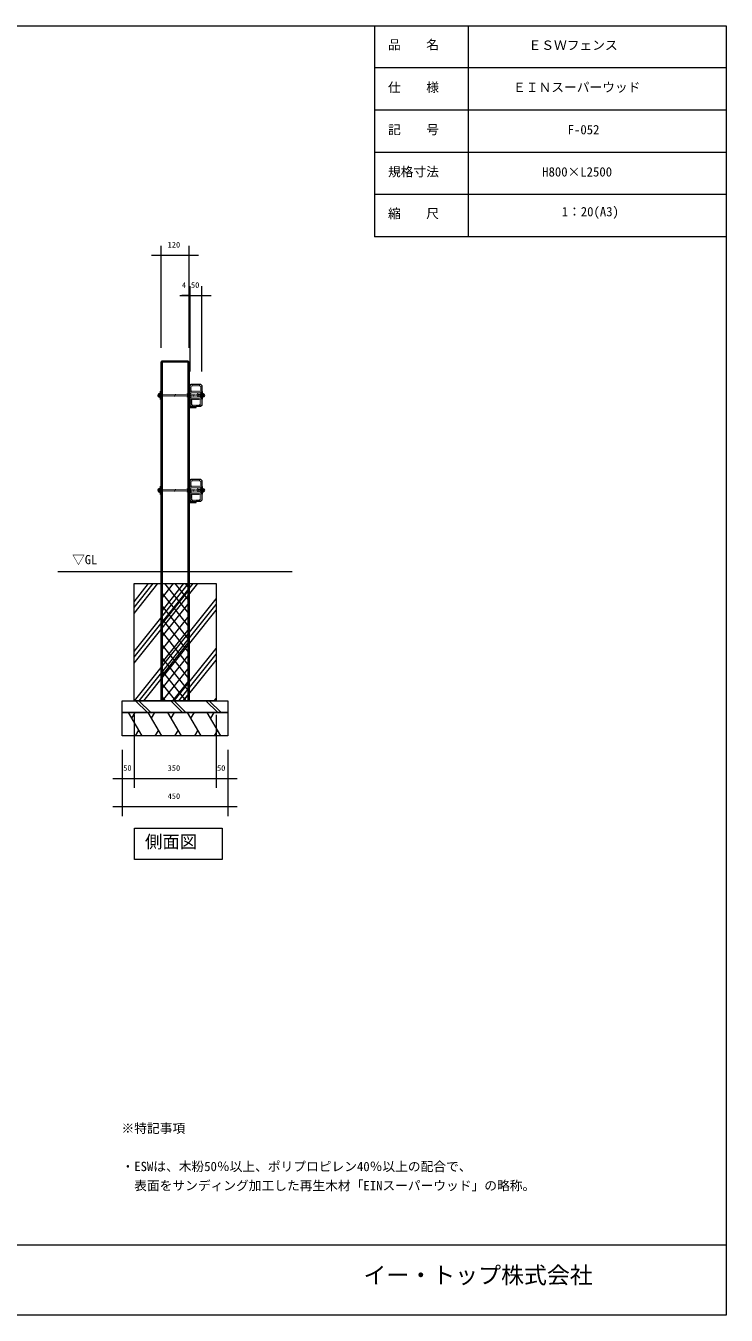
# Model space of a CAD drawing. Units: millimetres, scale not verified. Extents: x -3900 to 3900, y -2750 to 2750.
# Drawn here: x 913 to 3900, y -2750 to 2750 of the extents above; entities that cross this region are included whole.
import ezdxf
from ezdxf.enums import TextEntityAlignment as Align

# ---------------------------------------------------------------- set-up
doc = ezdxf.new("R2010")
doc.units = ezdxf.units.MM
doc.header["$LTSCALE"] = 20
doc.linetypes.add('USER5', pattern=[0.208282, 0.069427, -0.138855])
doc.layers.add('0-1_IMPORTED', color=30, linetype='Continuous', lineweight=18)
doc.styles.add('ＭＳ ゴシック', font='')
doc.styles.get('ＭＳ ゴシック').set_extended_font_data('MS Gothic')

msp = doc.modelspace()

# ---------------------------------------------------------------- linework, layer by layer
at = {"layer": '0-1_IMPORTED'}
for p, q in [((2400, 2750), (2400, 1850)), ((2800, 2750), (2800, 1850)), ((3900, 2570), (2400, 2570)), ((3900, 2390), (2400, 2390)), ((3900, 2210), (2400, 2210)), ((3900, 2030), (2400, 2030)), ((3900, 1850), (2400, 1850)), ((1494.5, 1321.04), (1494.5, -128.96)), ((1604.5, 1321.04), (1604.5, -128.96)), ((1489.5, 1316.04), (1609.5, 1316.04)), ((1483, 1180.69), (1483, 1166.39)), ((1483.71, 1173.54), (1487.29, 1173.54)), ((1602, 1177.28), (1607.5, 1177.28)), ((1602, 1169.8), (1607.5, 1169.8)), ((1613.5, 1163.54), (1609.5, 1167.54)), ((1613.5, 1163.54), (1613.5, 1183.54)), ((1669.29, 1173.54), (1665.71, 1173.54)), ((1670, 1167.53), (1670, 1179.55)), ((1483, 775.69), (1483, 761.39)), ((1602, 772.28), (1607.5, 772.28)), ((1613.5, 758.54), (1613.5, 778.54)), ((1670, 762.53), (1670, 774.55)), ((1483.71, 768.54), (1487.29, 768.54)), ((1602, 764.8), (1607.5, 764.8)), ((1613.5, 758.54), (1609.5, 762.54)), ((1669.29, 768.54), (1665.71, 768.54)), ((2049.5, 421.04), (1049.5, 421.04)), ((1374.5, 243.67), (1476.39, 371.04)), ((1374.5, 31.54), (1646.1, 371.04)), ((1374.5, 268.42), (1456.59, 371.04)), ((1374.5, 56.29), (1626.3, 371.04)), ((1374.5, 293.17), (1436.79, 371.04)), ((1374.5, 81.04), (1606.5, 371.04)), ((1489.5, 359.76), (1498.52, 371.04)), ((1489.5, 304.52), (1542.72, 371.04)), ((1489.5, 249.27), (1586.91, 371.04)), ((1489.5, 194.03), (1609.5, 344.03)), ((1609.5, 186.11), (1489.5, 336.11)), ((1609.5, 241.35), (1505.75, 371.04)), ((1609.5, 296.59), (1549.94, 371.04)), ((1609.5, 351.83), (1594.14, 371.04)), ((1376.21, -128.96), (1724.5, 306.4)), ((1396, -128.96), (1724.5, 281.66)), ((1489.5, 138.79), (1609.5, 288.79)), ((1609.5, 130.86), (1489.5, 280.86)), ((1415.8, -128.96), (1724.5, 256.91)), ((1489.5, 83.55), (1609.5, 233.55)), ((1609.5, 75.62), (1489.5, 225.62)), ((1489.5, 28.3), (1609.5, 178.3)), ((1609.5, 20.38), (1489.5, 170.38)), ((1489.5, -26.94), (1609.5, 123.06)), ((1609.5, -34.86), (1489.5, 115.14)), ((1489.5, -82.18), (1609.5, 67.82)), ((1609.5, -90.11), (1489.5, 59.89)), ((1545.91, -128.96), (1724.5, 94.27)), ((1565.71, -128.96), (1724.5, 69.52)), ((1596.39, -128.96), (1489.5, 4.65)), ((1496.27, -128.96), (1609.5, 12.57)), ((1585.51, -128.96), (1724.5, 44.78)), ((1552.2, -128.96), (1489.5, -50.59)), ((1540.46, -128.96), (1609.5, -42.67)), ((1508, -128.96), (1489.5, -105.84)), ((1584.66, -128.96), (1609.5, -97.91)), ((1381.36, -128.96), (1431.36, -178.96)), ((1395.5, -128.96), (1445.5, -178.96)), ((1531.36, -128.96), (1581.36, -178.96)), ((1545.5, -128.96), (1595.5, -178.96)), ((1681.36, -128.96), (1731.36, -178.96)), ((1695.5, -128.96), (1745.5, -178.96)), ((1715.62, -128.96), (1724.5, -120.08)), ((1408.63, -278.96), (1350.89, -178.96)), ((1365.33, -203.96), (1379.76, -178.96)), ((1492.63, -278.96), (1434.89, -178.96)), ((1449.33, -203.96), (1463.76, -178.96)), ((1576.63, -278.96), (1518.89, -178.96)), ((1533.33, -203.96), (1547.76, -178.96)), ((1660.63, -278.96), (1602.89, -178.96)), ((1617.33, -203.96), (1631.76, -178.96)), ((1744.63, -278.96), (1686.89, -178.96)), ((1701.33, -203.96), (1715.76, -178.96)), ((1394.19, -253.96), (1379.76, -278.96)), ((1478.19, -253.96), (1463.76, -278.96)), ((1562.19, -253.96), (1547.76, -278.96)), ((1646.19, -253.96), (1631.76, -278.96)), ((1730.19, -253.96), (1715.76, -278.96)), ((-3900, -2450), (3900, -2450))]:
    msp.add_line(p, q, dxfattribs=at)
at = {"layer": '0-1_IMPORTED', "color": 1}
for p, q in [((1449.5, 1771), (1489.5, 1771)), ((1489.5, 1375.67), (1489.5, 1811)), ((1489.5, 1771), (1609.5, 1771)), ((1609.5, 1375.67), (1609.5, 1811)), ((1609.5, 1771), (1649.5, 1771)), ((1569.5, 1599), (1609.5, 1599)), ((1573.5, 1599), (1613.5, 1599)), ((1609.5, 1599), (1578.83, 1599)), ((1609.5, 1375.67), (1609.5, 1639)), ((1609.5, 1599), (1613.5, 1599)), ((1613.5, 1276.04), (1613.5, 1639)), ((1613.5, 1276.04), (1613.5, 1639)), ((1613.5, 1599), (1663.5, 1599)), ((1613.5, 1599), (1653.5, 1599)), ((1663.5, 1276.04), (1663.5, 1639)), ((1663.5, 1599), (1703.5, 1599)), ((1374.5, -188.96), (1374.5, -501)), ((1374.5, -188.96), (1374.5, -501)), ((1724.5, -188.96), (1724.5, -501)), ((1724.5, -188.96), (1724.5, -501)), ((1324.5, -338.96), (1324.5, -501)), ((1324.5, -338.96), (1324.5, -621)), ((1774.5, -338.96), (1774.5, -501)), ((1774.5, -338.96), (1774.5, -621)), ((1284.5, -461), (1324.5, -461)), ((1324.5, -461), (1374.5, -461)), ((1334.5, -461), (1374.5, -461)), ((1374.5, -461), (1414.5, -461)), ((1374.5, -461), (1724.5, -461)), ((1684.5, -461), (1724.5, -461)), ((1724.5, -461), (1764.5, -461)), ((1724.5, -461), (1774.5, -461)), ((1774.5, -461), (1814.5, -461)), ((1324.5, -581), (1284.5, -581)), ((1774.5, -581), (1324.5, -581)), ((1814.5, -581), (1774.5, -581))]:
    msp.add_line(p, q, dxfattribs=at)
at = {"layer": '0-1_IMPORTED', "linetype": 'USER5'}
for p, q in [((1645, 1181.54), (1645, 1165.54)), ((1645, 776.54), (1645, 760.54))]:
    msp.add_line(p, q, dxfattribs=at)
at = {"layer": '0-1_IMPORTED'}
for points in [[(-3900, 2750), (3900, 2750), (3900, -2750), (-3900, -2750)], [(1494.5, 1321.04), (1604.5, 1321.04), (1609.5, 1315.67), (1609.5, -128.96), (1489.5, -128.96), (1489.5, 1315.67)], [(1618.5, 1221.04), (1658.5, 1221.04), (1663.5, 1216.04), (1663.5, 1131.04), (1658.5, 1126.04), (1618.5, 1126.04), (1613.5, 1131.04), (1613.5, 1216.04)], [(1483, 1182.54), (1488, 1182.54), (1488, 1164.54), (1483, 1164.54)], [(1488, 1191.04), (1489.5, 1191.04), (1489.5, 1156.04), (1488, 1156.04)], [(1602, 1179.74), (1602.75, 1181.04), (1607.5, 1181.04), (1607.5, 1166.04), (1602.75, 1166.04), (1602, 1167.34)], [(1607.5, 1163.54), (1609.5, 1163.54), (1609.5, 1183.54), (1607.5, 1183.54)], [(1609.5, 1202.04), (1609.5, 1122.04), (1639.5, 1122.04), (1639.5, 1126.04), (1613.5, 1126.04), (1613.5, 1202.04)], [(1663.5, 1189.54), (1665, 1189.54), (1665, 1157.54), (1663.5, 1157.54)], [(1665, 1181.54), (1670, 1181.54), (1670, 1165.54), (1665, 1165.54)], [(1483, 777.54), (1488, 777.54), (1488, 759.54), (1483, 759.54)], [(1488, 786.04), (1489.5, 786.04), (1489.5, 751.04), (1488, 751.04)], [(1602, 774.74), (1602.75, 776.04), (1607.5, 776.04), (1607.5, 761.04), (1602.75, 761.04), (1602, 762.34)], [(1607.5, 758.54), (1609.5, 758.54), (1609.5, 778.54), (1607.5, 778.54)], [(1609.5, 797.04), (1609.5, 717.04), (1639.5, 717.04), (1639.5, 721.04), (1613.5, 721.04), (1613.5, 797.04)], [(1618.5, 816.04), (1658.5, 816.04), (1663.5, 811.04), (1663.5, 726.04), (1658.5, 721.04), (1618.5, 721.04), (1613.5, 726.04), (1613.5, 811.04)], [(1663.5, 784.54), (1665, 784.54), (1665, 752.54), (1663.5, 752.54)], [(1665, 776.54), (1670, 776.54), (1670, 760.54), (1665, 760.54)], [(1374.5, 371.04), (1724.5, 371.04), (1724.5, -128.96), (1374.5, -128.96)], [(1324.5, -128.96), (1774.5, -128.96), (1774.5, -178.96), (1324.5, -178.96)], [(1324.5, -178.96), (1774.5, -178.96), (1774.5, -278.96), (1324.5, -278.96)], [(1376.86, -672.64), (1750, -672.64), (1750, -806.53), (1376.86, -806.53)]]:
    msp.add_lwpolyline(points, close=True, dxfattribs=at)
at = {"layer": '0-1_IMPORTED', "linetype": 'USER5'}
for points in [[(1658.5, 1211.04), (1658.5, 1190.04), (1618.5, 1190.04), (1618.5, 1211.04), (1623.5, 1216.04), (1653.5, 1216.04)], [(1489.5, 1177), (1608.85, 1177), (1608.85, 1170.08), (1489.5, 1170.08)], [(1608.85, 1177.54), (1613.5, 1182.19), (1613.5, 1164.89), (1608.85, 1169.54)], [(1609.5, 1177.54), (1663.5, 1177.54), (1663.5, 1169.54), (1609.5, 1169.54)], [(1658.5, 1186.04), (1658.5, 1161.04), (1618.5, 1161.04), (1618.5, 1186.04)], [(1658.5, 1136.04), (1658.5, 1157.04), (1618.5, 1157.04), (1618.5, 1136.04), (1623.5, 1131.04), (1653.5, 1131.04)], [(1657.5, 1136.45), (1657.5, 1156.04), (1619.5, 1156.04), (1619.5, 1136.45), (1623.91, 1132.04), (1653.09, 1132.04)], [(1658, 1177.54), (1644.5, 1177.54), (1644.5, 1169.54), (1658, 1169.54)], [(1489.5, 772), (1608.85, 772), (1608.85, 765.08), (1489.5, 765.08)], [(1608.85, 772.54), (1613.5, 777.19), (1613.5, 759.89), (1608.85, 764.54)], [(1609.5, 772.54), (1663.5, 772.54), (1663.5, 764.54), (1609.5, 764.54)], [(1658.5, 806.04), (1658.5, 785.04), (1618.5, 785.04), (1618.5, 806.04), (1623.5, 811.04), (1653.5, 811.04)], [(1658.5, 781.04), (1658.5, 756.04), (1618.5, 756.04), (1618.5, 781.04)], [(1658, 772.54), (1644.5, 772.54), (1644.5, 764.54), (1658, 764.54)], [(1658.5, 731.04), (1658.5, 752.04), (1618.5, 752.04), (1618.5, 731.04), (1623.5, 726.04), (1653.5, 726.04)], [(1657.5, 731.45), (1657.5, 751.04), (1619.5, 751.04), (1619.5, 731.45), (1623.91, 727.04), (1653.09, 727.04)]]:
    msp.add_lwpolyline(points, close=True, dxfattribs=at)
at = {"layer": '0-1_IMPORTED'}
for points in [[(1613.5, 1183.54), (1609.5, 1179.54), (1609.5, 1167.54)], [(1613.5, 778.54), (1609.5, 774.54), (1609.5, 762.54)]]:
    msp.add_lwpolyline(points, dxfattribs=at)
for centre, radius, start, end in [((1483, 1173.54), 7.15, 90, 180), ((1483, 1173.54), 7.15, 180, 270), ((1670, 1173.54), 6.01, 360, 90), ((1670, 1173.54), 6.01, 270, 0), ((1483, 768.54), 7.15, 90, 180), ((1670, 768.54), 6.01, 360, 90), ((1483, 768.54), 7.15, 180, 270), ((1670, 768.54), 6.01, 270, 0)]:
    msp.add_arc(centre, radius, start, end, dxfattribs=at)
at = {"layer": '0-1_IMPORTED', "color": 1}
for points in [[(1489.5, 1771), (1509.5, 1772.75), (1509.5, 1769.25)], [(1609.5, 1771), (1589.5, 1769.25), (1589.5, 1772.75)], [(1613.5, 1599), (1593.5, 1597.25), (1593.5, 1600.75)], [(1609.5, 1599), (1629.5, 1600.75), (1629.5, 1597.25)], [(1613.5, 1599), (1633.5, 1600.75), (1633.5, 1597.25)], [(1663.5, 1599), (1643.5, 1597.25), (1643.5, 1600.75)], [(1324.5, -461), (1344.5, -459.25), (1344.5, -462.75)], [(1374.5, -461), (1354.5, -462.75), (1354.5, -459.25)], [(1374.5, -461), (1394.5, -459.25), (1394.5, -462.75)], [(1724.5, -461), (1704.5, -462.75), (1704.5, -459.25)], [(1724.5, -461), (1744.5, -459.25), (1744.5, -462.75)], [(1774.5, -461), (1754.5, -462.75), (1754.5, -459.25)], [(1324.5, -581), (1344.5, -579.25), (1344.5, -582.75)], [(1774.5, -581), (1754.5, -582.75), (1754.5, -579.25)]]:
    msp.add_solid(points, dxfattribs=at)

# ---------------------------------------------------------------- texts
at = {"layer": '0-1_IMPORTED', "color": 7, "style": 'ＭＳ ゴシック'}
for s, height, p in [('品\u3000\u3000名', 39.81, (2457.74, 2637.38)), ('ＥＳＷフェンス', 39.81, (3057.11, 2635.44)), ('仕\u3000\u3000様', 39.81, (2457.74, 2455.44)), ('ＥＩＮスーパーウッド', 39.81, (2991.14, 2456.04)), ('記\u3000\u3000号', 39.81, (2457.74, 2275.44)), ('F-052', 39.81, (3223.89, 2275.17)), ('規格寸法', 39.81, (2457.74, 2095.44)), ('H800×L2500', 39.81, (3115.26, 2095.17)), ('1：20(A3)', 39.81, (3198.47, 1925.44)), ('縮\u3000\u3000尺', 39.81, (2457.74, 1917.38)), ('120', 23.88, (1517.75, 1796.93)), ('4', 23.88, (1578.83, 1624.93)), ('50', 23.88, (1617.33, 1624.93)), ('▽GL', 39.38, (1110.64, 441.51)), ('50', 23.88, (1328.33, -435.07)), ('350', 23.88, (1517.75, -435.07)), ('50', 23.88, (1728.33, -435.07)), ('450', 23.88, (1517.75, -555.07)), ('側面図', 54.26, (1421.3, -773.56)), ('※特記事項', 39.81, (1321.03, -1984.52)), ('・ESWは、木粉50％以上、ポリプロピレン40％以上の配合で、', 39.81, (1321.03, -2147.41)), ('  表面をサンディング加工した再生木材「EINスーパーウッド」の略称。', 39.81, (1321.03, -2228.85)), ('イー・トップ株式会社', 71.67, (2353.11, -2636.4))]:
    msp.add_text(s, height=height, dxfattribs=at).set_placement(p, align=Align.BOTTOM_LEFT)

doc.saveas('drawing.dxf')
